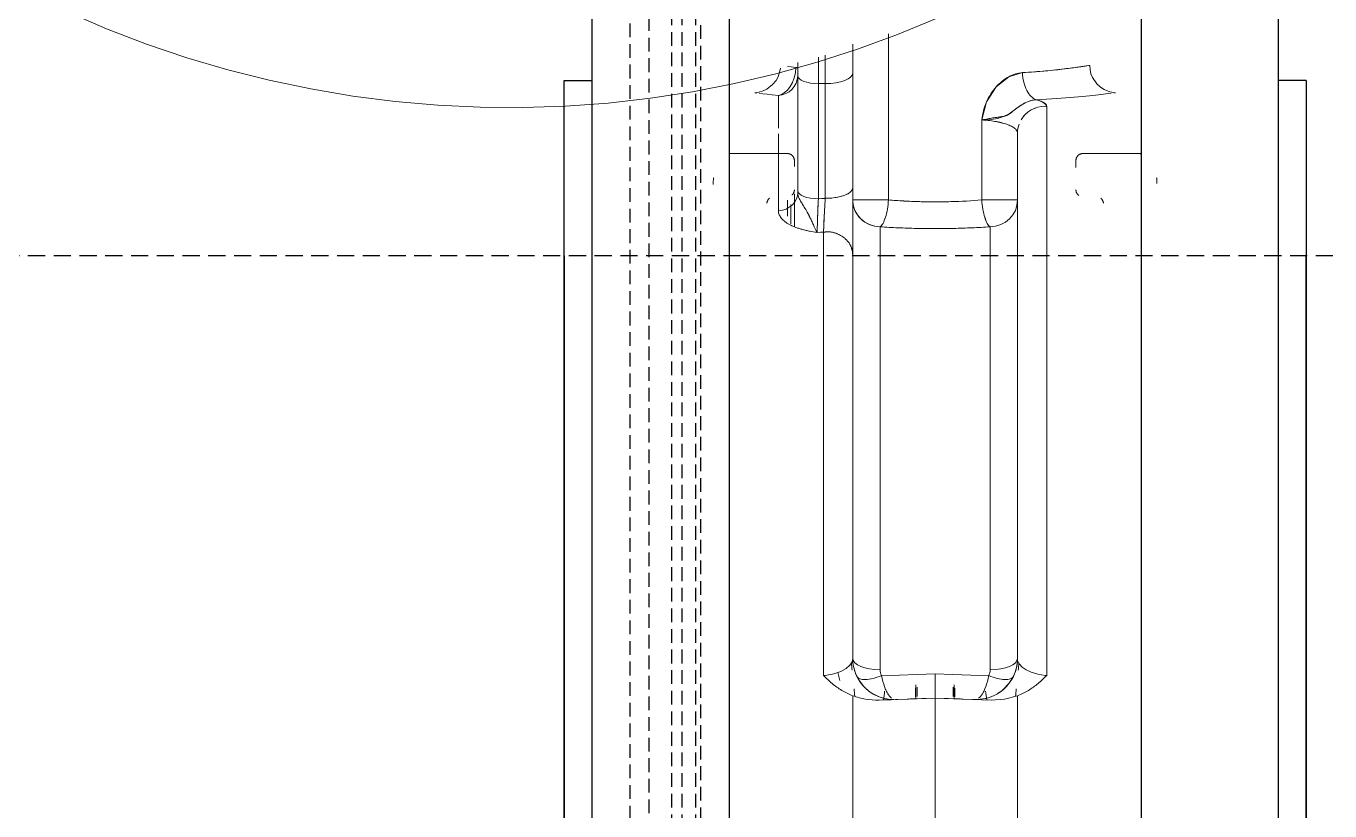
# Model space of a CAD drawing. Extents: x -76427 to 292734, y -42117 to 131250.
# Drawn here: x 9426.8 to 9616.7, y 11949 to 12063.4 of the extents above; entities that cross this region are included whole.
import ezdxf

# ---------------------------------------------------------------- set-up
doc = ezdxf.new("R2010")
doc.units = 0
doc.header["$LTSCALE"] = 10
doc.linetypes.add('XFM7P10PV$0$HIDDEN', pattern=[0.375, 0.25, -0.125])
doc.linetypes.add('XFM7Q10PV-200K$0$18P6-XFM7QB2-PV$0$HIDDEN', pattern=[0.3, 0.2, -0.1])
for name, color, linetype, lineweight in [('XFM7P10PV$0$G-IMPT', 252, 'Continuous', 9), ('XFM7P10PV$0$M-PIPE-PROCESS VACUUM', 252, 'Continuous', 9), ('XFM7P10PV$0$U-PV', 252, 'Continuous', 30)]:
    doc.layers.add(name, color=color, linetype=linetype, lineweight=lineweight)
doc.layers.add('XFM7Q10PV-200K$0$PV-EQ(FUTURE)', color=252, linetype='XFM7Q10PV-200K$0$18P6-XFM7QB2-PV$0$HIDDEN')

# ---------------------------------------------------------------- blocks, each defined once
blk = doc.blocks.new('XFM7Q10PV-200K$0$PV-主機 - Mega-V57-CUB_L40')
for p, q in [((-917.27, -1399.75), (917.23, -1399.75)), ((918.65, -1402.5), (-918.7, -1402.5)), ((-921.52, -1405.83), (921.48, -1405.83)), ((-921.52, -1407.33), (921.48, -1407.33)), ((-921.52, -1409.33), (921.48, -1409.33)), ((920.48, -1410), (465.48, -1410))]:
    blk.add_line(p, q)
blk = doc.blocks.new('XFM7Q10PV-200K')
at = {"layer": 'XFM7Q10PV-200K$0$PV-EQ(FUTURE)', "rotation": 90}
blk.add_blockref('XFM7Q10PV-200K$0$PV-主機 - Mega-V57-CUB_L40', (8115, 11470.02), dxfattribs=at)
blk = doc.blocks.new('XFM7P10PV$0$控制閥-200mm - 200A_dwg-789220-CUB_L40')
at = {"layer": 'XFM7P10PV$0$G-IMPT'}
for p, q in [((130759.88, -106973.04), (130759.88, -106948.85)), ((130759.88, -106948.85), (130759.88, -106973.04)), ((130754.67, -106951.44), (130754.67, -106950.36)), ((130754.67, -106950.36), (130754.67, -106951.44)), ((130754.67, -106951.44), (130754.67, -106950.36)), ((130754.67, -106950.36), (130754.67, -106951.44)), ((130754.67, -106973.04), (130754.67, -106950.54)), ((130754.67, -106950.54), (130754.67, -106973.04)), ((130754.67, -106950.55), (130754.67, -106954.56)), ((130754.67, -106954.56), (130754.67, -106950.55)), ((130746.67, -106954.95), (130746.67, -106953.17)), ((130746.67, -106953.21), (130746.67, -106954.95)), ((130749.67, -106952.25), (130749.67, -106956.09)), ((130750.67, -106956.09), (130750.67, -106951.92)), ((130746.6, -106953.76), (130746.38, -106953.76)), ((130746.67, -106972.01), (130746.67, -106954.84)), ((130746.67, -106954.84), (130746.67, -106972.01)), ((130746.67, -106971.71), (130746.67, -106954.95)), ((130746.67, -106971.71), (130746.67, -106954.95)), ((130746.67, -106954.95), (130746.67, -106971.71)), ((130754.67, -106954.56), (130754.67, -106971.27)), ((130754.67, -106971.27), (130754.67, -106954.56)), ((130754.67, -106954.56), (130754.67, -106971.27)), ((130775.56, -106956.55), (130777.39, -106955.08)), ((130777.39, -106955.08), (130779.38, -106954.49)), ((130749.67, -106956.09), (130749.67, -106972.86)), ((130750.67, -106956.09), (130749.67, -106956.09)), ((130750.67, -106972.81), (130750.67, -106956.09)), ((130774.16, -106958.73), (130775.56, -106956.55)), ((130736.67, -106962.65), (130736.67, -106957.65)), ((130736.67, -106957.65), (130736.67, -106962.65)), ((130743.85, -106957.82), (130743.85, -106962.57)), ((130743.85, -106962.57), (130743.85, -106957.82)), ((130773.46, -106961.39), (130774.16, -106958.73)), ((130792.93, -106957.42), (130792.76, -106957.44)), ((130792.77, -106957.44), (130792.93, -106957.42)), ((130796.67, -106957.65), (130796.67, -106962.65)), ((130796.67, -106962.65), (130796.67, -106957.65)), ((130749.67, -106972.86), (130749.67, -106960.97)), ((130750.67, -106960.97), (130750.67, -106972.81)), ((130782.91, -107042.33), (130782.91, -106959.4)), ((130782.91, -106959.4), (130782.91, -106993.52)), ((130773.46, -106961.39), (130773.46, -106973.04)), ((130773.46, -106973.04), (130773.46, -106961.39)), ((130736.67, -107221.01), (130736.67, -106963.5)), ((130736.67, -106963.5), (130736.67, -106989.18)), ((130736.67, -106989.31), (130736.67, -106964.33)), ((130736.67, -106964.33), (130736.67, -107089.33)), ((130743.85, -106963.41), (130743.85, -106974.61)), ((130743.85, -106964.94), (130743.85, -106963.41)), ((130778.67, -106963.32), (130778.67, -106993.65)), ((130778.67, -107039.84), (130778.67, -106963.32)), ((130778.67, -106963.32), (130778.67, -106973.04)), ((130778.67, -106963.32), (130778.67, -106973.04)), ((130796.67, -106963.5), (130796.67, -107221.01)), ((130796.67, -106989.19), (130796.67, -106963.5)), ((130796.67, -107089.33), (130796.67, -106964.33)), ((130796.67, -106964.33), (130796.67, -106989.31)), ((130736.95, -106966.28), (130745.17, -106966.28)), ((130788.17, -106966.28), (130796.39, -106966.28)), ((130734.37, -106970.38), (130734.37, -106970.66)), ((130798.97, -106970.38), (130798.97, -106970.66)), ((130746.17, -106976.5), (130746.17, -106972.13)), ((130746.17, -106972.13), (130746.17, -106976.5)), ((130746.67, -106972.01), (130746.67, -106971.71)), ((130746.67, -106971.71), (130746.67, -106972.01)), ((130745.17, -106973.06), (130745.17, -106975.13)), ((130745.17, -106973.06), (130745.17, -106975.13)), ((130745.17, -106973.68), (130745.17, -106975.41)), ((130745.67, -106976.5), (130745.67, -106973.69)), ((130745.67, -106973.69), (130745.67, -106976.5)), ((130746.17, -106976.59), (130746.17, -106973.13)), ((130746.17, -106973.14), (130746.17, -106976.6)), ((130746.17, -106976.11), (130746.17, -106973.18)), ((130746.17, -106973.18), (130746.17, -106976.11)), ((130746.17, -106976), (130746.17, -106973.33)), ((130746.17, -106973.33), (130746.17, -106976)), ((130759.88, -106973.04), (130754.67, -106973.04)), ((130754.67, -106973.04), (130754.67, -107039.84)), ((130754.67, -106993.04), (130754.67, -106973.04)), ((130756.31, -106973.04), (130759.88, -106973.04)), ((130773.46, -106973.04), (130778.24, -106973.04)), ((130778.67, -106973.04), (130773.46, -106973.04)), ((130778.67, -106973.04), (130778.67, -106993.04)), ((130778.67, -107039.84), (130778.67, -106973.04)), ((130745.67, -106976.53), (130745.67, -106974.77)), ((130745.67, -106974.77), (130745.67, -106976.53)), ((130750.43, -106977.73), (130750.43, -107042.33)), ((130750.43, -106993.89), (130750.43, -106977.73)), ((130758.67, -106976.95), (130758.67, -106993.36)), ((130758.67, -107041.5), (130758.67, -106976.95)), ((130774.67, -106976.95), (130774.67, -106993.36)), ((130774.67, -107041.5), (130774.67, -106976.95)), ((130754.67, -106992.94), (130754.67, -106981.09)), ((130754.67, -106981.09), (130754.67, -107039.84)), ((130752.81, -107043.05), (130752.48, -107041.91)), ((130766.67, -107042.09), (130764.07, -107042.18)), ((130769.27, -107042.18), (130766.67, -107042.09)), ((130778.35, -107041.77), (130778.07, -107042.45)), ((130763.79, -107045.46), (130763.79, -107044.17)), ((130763.87, -107043.68), (130763.87, -107045.06)), ((130763.87, -107045.06), (130763.87, -107043.68)), ((130763.87, -107043.7), (130763.87, -107045.06)), ((130763.87, -107045.06), (130763.87, -107043.7)), ((130763.87, -107044.39), (130763.87, -107045.73)), ((130763.87, -107045.73), (130763.87, -107044.39)), ((130764.05, -107044.05), (130764.05, -107045.42)), ((130764.05, -107045.42), (130764.05, -107044.05)), ((130769.29, -107044.05), (130769.29, -107045.42)), ((130769.29, -107045.42), (130769.29, -107044.05)), ((130769.46, -107043.68), (130769.46, -107045.06)), ((130769.46, -107045.06), (130769.46, -107043.68)), ((130769.46, -107043.7), (130769.46, -107045.06)), ((130769.46, -107045.06), (130769.46, -107043.7)), ((130769.46, -107044.39), (130769.46, -107045.73)), ((130769.46, -107045.73), (130769.46, -107044.39)), ((130769.55, -107044.17), (130769.55, -107045.46)), ((130754.67, -107045.28), (130754.67, -107064.86)), ((130760.88, -107045.84), (130762.81, -107045.77)), ((130766.67, -107045.63), (130764.05, -107045.72)), ((130766.67, -107045.63), (130764.74, -107045.7)), ((130769.29, -107045.72), (130766.67, -107045.63)), ((130766.67, -107045.63), (130766.67, -107064.27)), ((130766.67, -107064.27), (130766.67, -107045.63)), ((130768.6, -107045.7), (130766.67, -107045.63)), ((130770.53, -107045.77), (130772.46, -107045.84)), ((130778.67, -107064.86), (130778.67, -107045.28))]:
    blk.add_line(p, q, dxfattribs=at)
at = {"layer": 'XFM7P10PV$0$G-IMPT', "flags": 128}
for points in [[(130766.95, -106946.55), (130761.21, -106948.93), (130755.38, -106951.07), (130749.47, -106952.98), (130743.49, -106954.66), (130737.45, -106956.09), (130731.36, -106957.28), (130725.22, -106958.22), (130719.05, -106958.92), (130712.85, -106959.37), (130706.65, -106959.57), (130700.44, -106959.53), (130694.24, -106959.24), (130688.05, -106958.7), (130681.89, -106957.91), (130675.77, -106956.87), (130669.69, -106955.6), (130663.67, -106954.08), (130657.71, -106952.32), (130651.83, -106950.32), (130646.04, -106948.09), (130640.34, -106945.63)], [(130754.67, -106950.7), (130754.67, -106951.33), (130754.67, -106951.96), (130754.67, -106952.58), (130754.67, -106953.2), (130754.67, -106953.8), (130754.67, -106954.4), (130754.67, -106954.56)], [(130746.67, -106954.95), (130746.67, -106954.31), (130746.67, -106953.67), (130746.67, -106953.02)], [(130740.41, -106957.42), (130741.02, -106957.34), (130741.62, -106957.15), (130742.16, -106956.89), (130743.01, -106956.24), (130743.51, -106955.63), (130743.8, -106955.11), (130744.08, -106954.27), (130744.15, -106953.84)], [(130743.85, -106957.82), (130744.31, -106957.67), (130744.76, -106957.4), (130745.18, -106957.02), (130745.57, -106956.52), (130745.9, -106955.93), (130746.15, -106955.26), (130746.32, -106954.52), (130746.37, -106953.76)], [(130746.38, -106953.76), (130746.32, -106954.52), (130746.15, -106955.26), (130745.9, -106955.93), (130745.57, -106956.52), (130745.18, -106957.02), (130744.76, -106957.4), (130744.31, -106957.67), (130743.85, -106957.82)], [(130746.38, -106953.76), (130745.71, -106953.66), (130745.16, -106953.58)], [(130789.17, -106953.43), (130789.04, -106953.45), (130788.65, -106953.51), (130788, -106953.61), (130787.11, -106953.74), (130785.98, -106953.88), (130784.62, -106954.05), (130783.06, -106954.21), (130781.31, -106954.36), (130779.38, -106954.49)], [(130789.17, -106953.43), (130789.22, -106954.04), (130789.36, -106954.65), (130789.59, -106955.21), (130790.19, -106956.1), (130790.77, -106956.63), (130791.27, -106956.95), (130792.09, -106957.28), (130792.93, -106957.42)], [(130740.41, -106957.42), (130740.48, -106957.43), (130740.7, -106957.46)], [(130740.7, -106957.46), (130740.48, -106957.43), (130740.41, -106957.42)], [(130741.06, -106957.5), (130741.56, -106957.57), (130742.19, -106957.64), (130742.96, -106957.73), (130743.85, -106957.82)], [(130743.85, -106957.82), (130742.96, -106957.73), (130742.19, -106957.64), (130741.56, -106957.57), (130741.06, -106957.5)], [(130773.89, -106961.38), (130774.83, -106961.31), (130775.77, -106961.17), (130776.64, -106960.9), (130777.44, -106960.49), (130778.2, -106959.95), (130778.96, -106959.39), (130779.76, -106958.91), (130780.59, -106958.57), (130781.4, -106958.43)], [(130781.4, -106958.43), (130783.64, -106958.31), (130785.69, -106958.17), (130787.53, -106958.01), (130789.13, -106957.86), (130790.46, -106957.72), (130791.53, -106957.6), (130792.3, -106957.5)], [(130792.3, -106957.5), (130791.53, -106957.6), (130790.47, -106957.72), (130789.13, -106957.86), (130787.53, -106958.01), (130785.69, -106958.17), (130783.64, -106958.31), (130781.4, -106958.43)], [(130773.46, -106961.39), (130773.53, -106961.39), (130773.58, -106961.39), (130773.63, -106961.39), (130773.67, -106961.39)], [(130773.53, -106961.39), (130774.6, -106961.47), (130775.68, -106961.64), (130776.67, -106961.88)], [(130773.67, -106961.39), (130773.75, -106961.38), (130773.82, -106961.38), (130773.89, -106961.38)], [(130778.67, -106963.32), (130778.67, -106964.43), (130778.67, -106965.74), (130778.67, -106967.25), (130778.67, -106968.95), (130778.67, -106970.85), (130778.67, -106972.93), (130778.67, -106975.21), (130778.67, -106977.66), (130778.67, -106980.29), (130778.67, -106982.89)], [(130778.67, -107039.84), (130778.67, -107035.14), (130778.67, -107030.52), (130778.67, -107026), (130778.67, -107021.57), (130778.67, -107017.26), (130778.67, -107013.06), (130778.67, -107008.99), (130778.67, -107005.04), (130778.67, -107001.23), (130778.67, -106997.56), (130778.67, -106994.03), (130778.67, -106990.66), (130778.67, -106987.45), (130778.67, -106984.39), (130778.67, -106981.51), (130778.67, -106978.8), (130778.67, -106976.27), (130778.67, -106973.91), (130778.67, -106971.74), (130778.67, -106969.76), (130778.67, -106967.97), (130778.67, -106966.38), (130778.67, -106964.98), (130778.67, -106963.78), (130778.67, -106963.32)], [(130736.95, -106966.28), (130736.91, -106966.28), (130736.87, -106966.28), (130736.83, -106966.29), (130736.79, -106966.29), (130736.75, -106966.3), (130736.71, -106966.31)], [(130746.17, -106967.28), (130746.17, -106967.24), (130746.17, -106967.2), (130746.16, -106967.16), (130746.16, -106967.12), (130746.15, -106967.08), (130746.14, -106967.04), (130746.13, -106967.01), (130746.12, -106966.97), (130746.11, -106966.93), (130746.09, -106966.89), (130746.07, -106966.86), (130746.06, -106966.82), (130746.04, -106966.78), (130746.02, -106966.75), (130746, -106966.72), (130745.97, -106966.68), (130745.95, -106966.65), (130745.92, -106966.62), (130745.89, -106966.59), (130745.87, -106966.56), (130745.84, -106966.54), (130745.81, -106966.51), (130745.78, -106966.49), (130745.74, -106966.46), (130745.71, -106966.44), (130745.68, -106966.42), (130745.64, -106966.4), (130745.61, -106966.38), (130745.57, -106966.36), (130745.53, -106966.35), (130745.49, -106966.34), (130745.46, -106966.32), (130745.42, -106966.31), (130745.38, -106966.3), (130745.34, -106966.3), (130745.3, -106966.29), (130745.26, -106966.29), (130745.22, -106966.28), (130745.18, -106966.28), (130745.17, -106966.28)], [(130788.17, -106966.28), (130788.13, -106966.28), (130788.09, -106966.28), (130788.05, -106966.29), (130788.01, -106966.29), (130787.97, -106966.3), (130787.93, -106966.31), (130787.89, -106966.32), (130787.86, -106966.33), (130787.82, -106966.35), (130787.78, -106966.36), (130787.74, -106966.38), (130787.71, -106966.39), (130787.67, -106966.41), (130787.64, -106966.43), (130787.61, -106966.46), (130787.57, -106966.48), (130787.54, -106966.5), (130787.51, -106966.53), (130787.48, -106966.56), (130787.45, -106966.58), (130787.43, -106966.61), (130787.4, -106966.64), (130787.37, -106966.68), (130787.35, -106966.71), (130787.33, -106966.74), (130787.31, -106966.78), (130787.29, -106966.81), (130787.27, -106966.85), (130787.25, -106966.88), (130787.24, -106966.92), (130787.22, -106966.96), (130787.21, -106966.99), (130787.2, -106967.03), (130787.19, -106967.07), (130787.18, -106967.11), (130787.18, -106967.15), (130787.17, -106967.19), (130787.17, -106967.23), (130787.17, -106967.27), (130787.17, -106967.28)], [(130796.64, -106966.31), (130796.6, -106966.3), (130796.56, -106966.3), (130796.52, -106966.29), (130796.48, -106966.29), (130796.44, -106966.28), (130796.4, -106966.28), (130796.39, -106966.28)], [(130746.17, -106967.78), (130746.17, -106967.44), (130746.17, -106967.29), (130746.17, -106967.28)], [(130746.17, -106967.28), (130746.17, -106967.38), (130746.17, -106967.67), (130746.17, -106968.16)], [(130787.17, -106968.32), (130787.17, -106967.78), (130787.17, -106967.44), (130787.17, -106967.29), (130787.17, -106967.28)], [(130787.17, -106967.28), (130787.17, -106967.38), (130787.17, -106967.67)], [(130734.43, -106969.8), (130734.41, -106969.88), (130734.4, -106969.96), (130734.38, -106970.04), (130734.38, -106970.11), (130734.37, -106970.19), (130734.37, -106970.27), (130734.37, -106970.28)], [(130734.37, -106970.77), (130734.37, -106970.44), (130734.37, -106970.29), (130734.37, -106970.28)], [(130798.97, -106970.28), (130798.97, -106970.2), (130798.96, -106970.12), (130798.96, -106970.04), (130798.94, -106969.96), (130798.93, -106969.88), (130798.91, -106969.81)], [(130798.97, -106970.44), (130798.97, -106970.29), (130798.97, -106970.28)], [(130746.17, -106971.58), (130746.17, -106971.62), (130746.17, -106971.66), (130746.16, -106971.7), (130746.16, -106971.74), (130746.15, -106971.78), (130746.14, -106971.82), (130746.13, -106971.86), (130746.12, -106971.9), (130746.11, -106971.93), (130746.09, -106971.97), (130746.07, -106972.01), (130746.06, -106972.04), (130746.04, -106972.08), (130746.02, -106972.11), (130746, -106972.15), (130745.97, -106972.18), (130745.95, -106972.21), (130745.92, -106972.24), (130745.89, -106972.27), (130745.87, -106972.3), (130745.84, -106972.33)], [(130754.67, -106980.23), (130754.67, -106979.33), (130754.67, -106977.47), (130754.67, -106975.93), (130754.67, -106974.74), (130754.67, -106972.93), (130754.67, -106971.27)], [(130754.67, -106981.09), (130754.67, -106980.23), (130754.67, -106979.33), (130754.67, -106977.46), (130754.67, -106975.92), (130754.67, -106974.73), (130754.67, -106972.92), (130754.67, -106971.27)], [(130787.57, -106972.38), (130787.54, -106972.36), (130787.51, -106972.33), (130787.48, -106972.31), (130787.45, -106972.28), (130787.43, -106972.25), (130787.4, -106972.22), (130787.37, -106972.19), (130787.35, -106972.16), (130787.33, -106972.12), (130787.31, -106972.09), (130787.29, -106972.05), (130787.27, -106972.02), (130787.25, -106971.98), (130787.24, -106971.94), (130787.22, -106971.91), (130787.21, -106971.87), (130787.2, -106971.83), (130787.19, -106971.79), (130787.18, -106971.75), (130787.18, -106971.71), (130787.17, -106971.67), (130787.17, -106971.63), (130787.17, -106971.59), (130787.17, -106971.58)], [(130742.54, -106972.8), (130742.51, -106972.83), (130742.48, -106972.86), (130742.45, -106972.88), (130742.43, -106972.91), (130742.4, -106972.94), (130742.37, -106972.98), (130742.35, -106973.01), (130742.33, -106973.04), (130742.31, -106973.08), (130742.29, -106973.11), (130742.27, -106973.15), (130742.25, -106973.18), (130742.24, -106973.22), (130742.22, -106973.26), (130742.21, -106973.29), (130742.2, -106973.33), (130742.19, -106973.37), (130742.18, -106973.41), (130742.18, -106973.45), (130742.17, -106973.49), (130742.17, -106973.53)], [(130746.17, -106973.48), (130746.17, -106975.11), (130746.17, -106976.9)], [(130746.17, -106976.9), (130746.17, -106975.58), (130746.17, -106973.9)], [(130749.67, -106972.86), (130750.17, -106972.83), (130750.67, -106972.81)], [(130791.17, -106973.53), (130791.17, -106973.49), (130791.16, -106973.45), (130791.16, -106973.41), (130791.15, -106973.37), (130791.14, -106973.33), (130791.13, -106973.29), (130791.12, -106973.26), (130791.1, -106973.22), (130791.09, -106973.18), (130791.07, -106973.15), (130791.05, -106973.11), (130791.03, -106973.07), (130791.01, -106973.04), (130790.99, -106973.01), (130790.97, -106972.98), (130790.94, -106972.94), (130790.91, -106972.91), (130790.89, -106972.88), (130790.86, -106972.86), (130790.83, -106972.83), (130790.8, -106972.8)], [(130749.49, -106977.78), (130749.96, -106977.75), (130750.43, -106977.73)], [(130754.67, -106981.09), (130754.67, -106983.95), (130754.67, -106986.97), (130754.67, -106990.16), (130754.67, -106993.51), (130754.67, -106997.01), (130754.67, -107000.66), (130754.67, -107004.45), (130754.67, -107008.38), (130754.67, -107012.44), (130754.67, -107016.62), (130754.67, -107020.91), (130754.67, -107025.32), (130754.67, -107029.83), (130754.67, -107034.43), (130754.67, -107039.12), (130754.67, -107039.84)], [(130754.67, -106994.03), (130754.67, -106990.66), (130754.67, -106987.45), (130754.67, -106984.39), (130754.67, -106981.51)], [(130778.67, -106983.1), (130778.67, -106986.08), (130778.67, -106989.22), (130778.67, -106992.53), (130778.67, -106994.05)], [(130754.67, -107039.84), (130754.57, -107040.35), (130754.26, -107040.85), (130753.72, -107041.33), (130752.94, -107041.76), (130751.9, -107042.1), (130750.67, -107042.32)], [(130782.67, -107042.32), (130781.6, -107042.14), (130780.67, -107041.87), (130779.92, -107041.52), (130779.36, -107041.13), (130778.97, -107040.71), (130778.74, -107040.28)], [(130750.67, -107042.32), (130750.55, -107042.33), (130750.43, -107042.33)], [(130756.23, -107043.88), (130755.56, -107042.98), (130755.16, -107042.2)], [(130755.28, -107042.48), (130755.66, -107043.14), (130756.11, -107043.74), (130756.64, -107044.28), (130757.22, -107044.75), (130757.85, -107045.13), (130758.52, -107045.44), (130759.22, -107045.66)], [(130766.67, -107042.09), (130764.07, -107042.18), (130761.47, -107042.27), (130758.87, -107042.35)], [(130766.67, -107042.09), (130769.27, -107042.18), (130771.87, -107042.27), (130774.47, -107042.35)], [(130782.91, -107042.33), (130782.79, -107042.33), (130782.67, -107042.32)], [(130777.49, -107043.41), (130776.47, -107044.48), (130776.32, -107044.6)], [(130758.51, -107045.92), (130762.59, -107045.78), (130766.67, -107045.63)], [(130763, -107045.76), (130764.74, -107045.7), (130766.67, -107045.63)], [(130766.67, -107045.63), (130770.75, -107045.78), (130774.83, -107045.92)], [(130766.67, -107045.63), (130768.6, -107045.7), (130770.34, -107045.76)], [(130778.67, -107045.28), (130776.79, -107045.78), (130774.83, -107045.92)]]:
    blk.add_lwpolyline(points, dxfattribs=at)
at = {"layer": 'XFM7P10PV$0$G-IMPT'}
for centre, start, end in [((130760.67, -107039.84), 180, 203.1447), ((130772.67, -107039.84), 268, 0), ((130760.67, -107039.84), 210, 270)]:
    blk.add_arc(centre, 6, start, end, dxfattribs=at)
for centre, major_axis, ratio, start_param, end_param in [((130743.67, -106954.84), (3, 0), 0.995389, 4.772921, 6.248026), ((130743.67, -106954.84), (3, 0), 0.995389, 4.772921, 6.248026), ((130749.67, -106954.95), (3, 0), 0.382683, 3.141593, 4.712389), ((130750.67, -106954.56), (4, 0), 0.382683, 4.712389, 6.283185), ((130782.67, -106963.32), (4, 0), 0.98049, 1.570797, 2.617994), ((130782.67, -106963.32), (4, 0), 0.98049, 1.919862, 2.617994), ((130782.67, -106963.32), (4, 0), 0.98049, 1.510264, 1.570797), ((130782.67, -106963.32), (4, 0), 0.98049, 1.518912, 1.536207), ((130782.67, -106963.32), (4, 0), 0.98049, 2.792527, 3.141593), ((130782.67, -106963.32), (-4, 0), 0.98049, 5.93412, 6.283185), ((130743.67, -106972.01), (3, 0), 0.868361, 4.772921, 6.283185), ((130743.67, -106972.01), (3, 0), 0.868361, 5.905619, 6.283185), ((130749.67, -106971.71), (3, 0), 0.382683, 3.141593, 3.490659), ((130749.67, -106971.71), (3, 0), 0.382683, 3.141593, 4.712389), ((130750.67, -106971.27), (4, 0), 0.382683, 4.712389, 6.283185), ((130750.67, -106971.27), (4, 0), 0.382683, 4.712389, 5.654867), ((130758.67, -106973.04), (4, 0), 0.977205, 3.141593, 4.712389), ((130758.67, -106973.04), (4, 0), 0.977205, 3.141593, 3.86682), ((130774.67, -106973.04), (4, 0), 0.977205, 4.712389, 6.283185), ((130774.67, -106973.04), (4, 0), 0.977205, 4.712389, 6.283185), ((130758.67, -106973.04), (4, 0), 0.977205, 3.926991, 4.712389), ((130750.67, -106981.09), (4, 0), 0.842208, 1.570797, 1.631328), ((130750.67, -106981.09), (4, 0), 0.842208, 0, 0.314159), ((130758.67, -107039.84), (4, 0), 0.415904, 3.141593, 4.712389), ((130774.67, -107039.84), (4, 0), 0.415904, 4.712389, 6.283185)]:
    blk.add_ellipse(centre, major_axis=major_axis, ratio=ratio, start_param=start_param, end_param=end_param, dxfattribs=at)
for points, knots in [([(130779.38, -106954.49), (130778.7, -106954.54), (130777.38, -106954.93), (130775.8, -106956.18), (130774.77, -106957.54), (130774.13, -106958.72), (130773.69, -106959.98), (130773.52, -106960.91), (130773.46, -106961.39)], [0, 0, 0, 0, 0.25, 0.5, 0.625, 0.75, 0.875, 1, 1, 1, 1]), ([(130781.4, -106958.43), (130781, -106958.45), (130780.42, -106958.59), (130779.84, -106958.85), (130779.54, -106959.01), (130779.33, -106959.14), (130779.13, -106959.27), (130778.88, -106959.43), (130778.6, -106959.63), (130778.3, -106959.85), (130778.04, -106960.06), (130777.81, -106960.25), (130777.62, -106960.42), (130777.44, -106960.54), (130777.27, -106960.64), (130777.05, -106960.75), (130776.87, -106960.82), (130776.59, -106960.87), (130776.21, -106960.93), (130775.69, -106961), (130775.06, -106961.09), (130774.34, -106961.21), (130773.8, -106961.32), (130773.53, -106961.39)], [0, 0, 0, 0, 0.1, 0.15, 0.175, 0.2, 0.225, 0.25, 0.3, 0.35, 0.4, 0.45, 0.5, 0.55, 0.5875, 0.625, 0.7, 0.75, 0.8, 0.85, 0.9, 0.95, 1, 1, 1, 1]), ([(130781.4, -106958.43), (130781.53, -106958.47), (130781.71, -106958.53), (130781.92, -106958.6), (130782.07, -106958.66), (130782.19, -106958.72), (130782.3, -106958.78), (130782.39, -106958.84), (130782.48, -106958.9), (130782.57, -106958.96), (130782.68, -106959.04), (130782.79, -106959.15), (130782.87, -106959.27), (130782.9, -106959.36), (130782.91, -106959.4)], [0, 0, 0, 0, 0.125, 0.1875, 0.25, 0.3125, 0.375, 0.4375, 0.5, 0.5625, 0.625, 0.75, 0.875, 1, 1, 1, 1]), ([(130749.49, -106977.78), (130749.31, -106977.47), (130749.03, -106976.87), (130748.68, -106976.08), (130748.43, -106975.53), (130748.18, -106975.04), (130747.86, -106974.47), (130747.5, -106973.89), (130747.14, -106973.33), (130746.79, -106972.68), (130746.67, -106972.26), (130746.67, -106972.01)], [0, 0, 0, 0, 0.125, 0.1875, 0.25, 0.3125, 0.375, 0.5, 0.625, 0.75, 1, 1, 1, 1]), ([(130746.67, -106972.01), (130746.67, -106972.26), (130746.79, -106972.68), (130747.14, -106973.33), (130747.5, -106973.89), (130747.93, -106974.59), (130748.34, -106975.35), (130748.68, -106976.08), (130749.03, -106976.87), (130749.31, -106977.47), (130749.49, -106977.78)], [0, 0, 0, 0, 0.25, 0.375, 0.5, 0.625, 0.75, 0.8125, 0.875, 1, 1, 1, 1]), ([(130754.67, -106981.09), (130754.67, -106980.42), (130754.67, -106979.04), (130754.67, -106976.76), (130754.67, -106974.31), (130754.67, -106972.42), (130754.67, -106971.27)], [-1, -1, -1, -1, -0.666667, -0.5, -0.333333, 0, 0, 0, 0]), ([(130749.49, -106977.78), (130749.49, -106977.38), (130749.52, -106976.57), (130749.56, -106975.34), (130749.61, -106974.22), (130749.64, -106973.38), (130749.67, -106972.86)], [0, 0, 0, 0, 0.4, 0.55, 0.7, 1, 1, 1, 1]), ([(130749.67, -106972.86), (130749.65, -106973.21), (130749.62, -106973.94), (130749.56, -106975.44), (130749.51, -106976.84), (130749.49, -106977.58), (130749.49, -106977.78)], [0, 0, 0, 0, 0.2, 0.4, 0.8, 1, 1, 1, 1]), ([(130750.43, -106977.73), (130750.44, -106977.32), (130750.47, -106976.3), (130750.57, -106974.44), (130750.64, -106973.32), (130750.67, -106972.81)], [0, 0, 0, 0, 0.4, 0.7, 1, 1, 1, 1]), ([(130743.85, -106974.61), (130743.86, -106974.81), (130743.92, -106975.1), (130744.1, -106975.46), (130744.35, -106975.81), (130744.71, -106976.15), (130745.17, -106976.46), (130745.54, -106976.67), (130745.94, -106976.87), (130746.4, -106977.05), (130746.88, -106977.21), (130747.37, -106977.35), (130747.87, -106977.48), (130748.56, -106977.64), (130749.11, -106977.73), (130749.49, -106977.78)], [0, 0, 0, 0, 0.125, 0.1875, 0.25, 0.375, 0.4375, 0.5, 0.5625, 0.625, 0.6875, 0.75, 0.8125, 0.875, 1, 1, 1, 1]), ([(130747.37, -106977.35), (130747.2, -106977.3), (130746.88, -106977.21), (130746.4, -106977.05), (130745.99, -106976.89), (130745.75, -106976.78), (130745.65, -106976.73)], [0.25, 0.25, 0.25, 0.25, 0.3125, 0.375, 0.4375, 0.4826341, 0.4826341, 0.4826341, 0.4826341]), ([(130749.49, -106977.78), (130749.11, -106977.73), (130748.56, -106977.64), (130747.87, -106977.48), (130747.53, -106977.4), (130747.37, -106977.35)], [0, 0, 0, 0, 0.125, 0.1875, 0.25, 0.25, 0.25, 0.25]), ([(130750.67, -106977.72), (130750.69, -106977.71), (130750.8, -106977.68), (130751.17, -106977.67), (130751.52, -106977.71), (130751.71, -106977.75), (130751.89, -106977.79), (130752.07, -106977.84), (130752.25, -106977.9), (130752.42, -106977.97), (130752.59, -106978.05), (130752.81, -106978.17), (130753.07, -106978.33), (130753.31, -106978.49), (130753.5, -106978.63), (130753.63, -106978.74), (130753.75, -106978.86), (130753.91, -106979.02), (130754.05, -106979.2), (130754.18, -106979.38), (130754.27, -106979.52), (130754.34, -106979.66), (130754.42, -106979.8), (130754.48, -106979.95), (130754.53, -106980.09), (130754.58, -106980.24), (130754.6, -106980.35), (130754.61, -106980.4)], [0, 0, 0, 0, 0.0833333, 0.1666667, 0.1944444, 0.2222222, 0.25, 0.2777778, 0.3055556, 0.3333333, 0.3611111, 0.3888889, 0.4444444, 0.5, 0.5277778, 0.5555556, 0.5833333, 0.6111111, 0.6666667, 0.6944444, 0.7222222, 0.75, 0.7777778, 0.8055556, 0.8333333, 0.8611111, 0.8888889, 0.8888889, 0.8888889, 0.8888889]), ([(130760.34, -107045.65), (130760.25, -107045.58), (130760.06, -107045.41), (130759.8, -107045.05), (130759.54, -107044.57), (130759.21, -107043.77), (130759, -107042.97), (130758.87, -107042.35)], [0.25, 0.25, 0.25, 0.25, 0.375, 0.5, 0.625, 0.75, 1, 1, 1, 1]), ([(130766.67, -107045.59), (130766.67, -107045.51), (130766.67, -107045.05), (130766.67, -107043.7), (130766.67, -107042.51), (130766.67, -107042.09)], [0.1, 0.1, 0.1, 0.1, 0.4, 0.8, 1, 1, 1, 1])]:
    blk.add_open_spline(points, degree=3, knots=knots, dxfattribs=at)
for points in [[(130779.38, -106954.49), (130780.58, -106954.41), (130782.82, -106954.25), (130785.58, -106953.94), (130787.63, -106953.67), (130788.47, -106953.54), (130788.75, -106953.5)], [(130779.38, -106954.49), (130779.4, -106954.96), (130779.53, -106955.9), (130779.97, -106957.13), (130780.41, -106957.73), (130780.64, -106957.96)], [(130781.4, -106958.43), (130781.14, -106958.36), (130780.62, -106958.03), (130779.97, -106957.13), (130779.53, -106955.9), (130779.4, -106954.96), (130779.38, -106954.49)], [(130782.91, -106959.4), (130782.93, -106959.29), (130782.83, -106959.06), (130782.32, -106958.73), (130781.75, -106958.53), (130781.4, -106958.43)], [(130778.67, -106963.32), (130778.67, -106963.2), (130778.6, -106962.95), (130778.3, -106962.61), (130777.8, -106962.29), (130777.12, -106962.01), (130776.31, -106961.77), (130775.38, -106961.58), (130774.41, -106961.44), (130773.77, -106961.4), (130773.46, -106961.39)], [(130754.67, -106971.27), (130754.67, -106972.42), (130754.67, -106974.94), (130754.67, -106978.58), (130754.67, -106980.42), (130754.67, -106981.09)], [(130750.67, -106972.81), (130750.65, -106973.15), (130750.6, -106973.88), (130750.54, -106975.01), (130750.49, -106976.09), (130750.45, -106977.03), (130750.43, -106977.52), (130750.43, -106977.73)], [(130758.67, -106976.95), (130758.81, -106976.86), (130759.09, -106976.52), (130759.46, -106975.61), (130759.74, -106974.41), (130759.85, -106973.5), (130759.88, -106973.04)], [(130759.88, -106973.04), (130759.85, -106973.5), (130759.74, -106974.41), (130759.46, -106975.61), (130759.21, -106976.22), (130759.08, -106976.45)], [(130762.1, -106973.2), (130761.35, -106973.15), (130760.61, -106973.1), (130759.88, -106973.04)], [(130759.88, -106973.04), (130760.61, -106973.1), (130761.35, -106973.15), (130762.1, -106973.19)], [(130762.1, -106973.19), (130762.85, -106973.23), (130763.61, -106973.27), (130764.37, -106973.29)], [(130764.37, -106973.29), (130763.61, -106973.27), (130762.85, -106973.24), (130762.1, -106973.2)], [(130766.67, -106973.32), (130765.9, -106973.32), (130765.13, -106973.31), (130764.37, -106973.29)], [(130764.37, -106973.29), (130765.14, -106973.31), (130765.9, -106973.32), (130766.67, -106973.32)], [(130768.97, -106973.29), (130768.2, -106973.31), (130767.44, -106973.32), (130766.67, -106973.32)], [(130766.67, -106973.32), (130767.44, -106973.32), (130768.2, -106973.31), (130768.97, -106973.29)], [(130773.46, -106973.04), (130772, -106973.16), (130770.49, -106973.25), (130768.97, -106973.29)], [(130768.97, -106973.29), (130770.49, -106973.25), (130772, -106973.16), (130773.46, -106973.04)], [(130773.46, -106973.04), (130773.49, -106973.5), (130773.54, -106973.95), (130773.62, -106974.38)], [(130773.46, -106973.04), (130773.49, -106973.5), (130773.6, -106974.41), (130773.88, -106975.61), (130774.25, -106976.52), (130774.53, -106976.86), (130774.67, -106976.95)], [(130773.62, -106974.38), (130773.69, -106974.81), (130773.78, -106975.21), (130773.89, -106975.56)], [(130773.89, -106975.56), (130774, -106975.92), (130774.12, -106976.22), (130774.26, -106976.45)], [(130750.67, -106977.72), (130750.48, -106977.71), (130750.4, -106977.72), (130750.43, -106977.73)], [(130761.29, -106977.1), (130760.41, -106977.06), (130759.53, -106977.01), (130758.67, -106976.95)], [(130758.67, -106976.95), (130759.53, -106977.01), (130760.41, -106977.06), (130761.29, -106977.1)], [(130763.97, -106977.19), (130763.07, -106977.17), (130762.17, -106977.14), (130761.29, -106977.1)], [(130761.29, -106977.1), (130762.17, -106977.14), (130763.07, -106977.17), (130763.97, -106977.19)], [(130766.67, -106977.22), (130765.77, -106977.22), (130764.86, -106977.21), (130763.97, -106977.19)], [(130763.97, -106977.19), (130764.86, -106977.21), (130765.77, -106977.22), (130766.67, -106977.22)], [(130769.37, -106977.19), (130768.47, -106977.21), (130767.57, -106977.22), (130766.67, -106977.22)], [(130766.67, -106977.22), (130767.57, -106977.22), (130768.48, -106977.21), (130769.37, -106977.19)], [(130772.05, -106977.1), (130771.16, -106977.14), (130770.27, -106977.17), (130769.37, -106977.19)], [(130769.37, -106977.19), (130770.27, -106977.17), (130771.16, -106977.14), (130772.05, -106977.1)], [(130774.67, -106976.95), (130773.81, -106977.01), (130772.93, -106977.06), (130772.05, -106977.1)], [(130772.05, -106977.1), (130772.93, -106977.06), (130773.81, -106977.01), (130774.67, -106976.95)], [(130754.57, -107041.58), (130754.54, -107041.23), (130754.5, -107040.87), (130754.47, -107040.52)], [(130754.47, -107040.54), (130754.5, -107040.88), (130754.54, -107041.23), (130754.57, -107041.58)], [(130754.67, -107039.84), (130754.67, -107040.29), (130754.77, -107041.2), (130755.08, -107042.07), (130755.28, -107042.48)], [(130778.06, -107042.48), (130778.26, -107042.07), (130778.56, -107041.2), (130778.67, -107040.29), (130778.67, -107039.84)], [(130778.87, -107040.52), (130778.84, -107040.88), (130778.8, -107041.23), (130778.77, -107041.58)], [(130778.77, -107041.58), (130778.8, -107041.23), (130778.84, -107040.88), (130778.87, -107040.52)], [(130750.43, -107042.33), (130750.81, -107042.75), (130751.64, -107043.53), (130753.06, -107044.55), (130754.12, -107045.06), (130754.67, -107045.28)], [(130758.87, -107042.35), (130758.45, -107042.53), (130757.61, -107042.8), (130756.49, -107042.97), (130755.66, -107042.87), (130755.36, -107042.63), (130755.28, -107042.48)], [(130758.87, -107042.35), (130758.81, -107042.22), (130758.7, -107041.94), (130758.67, -107041.65), (130758.67, -107041.5)], [(130766.67, -107042.09), (130766.67, -107042.62), (130766.68, -107043.59), (130766.69, -107044.74), (130766.69, -107045.47), (130766.68, -107045.63), (130766.67, -107045.63)], [(130772.46, -107045.84), (130772.98, -107045.85), (130774.04, -107045.75), (130775.57, -107045.18), (130776.98, -107044.14), (130777.76, -107043.09), (130778.06, -107042.48)], [(130773, -107045.65), (130773.19, -107045.51), (130773.55, -107045.11), (130774.06, -107044.04), (130774.35, -107042.97), (130774.47, -107042.35)], [(130774.47, -107042.35), (130774.53, -107042.22), (130774.64, -107041.94), (130774.67, -107041.65), (130774.67, -107041.5)], [(130774.47, -107042.35), (130774.89, -107042.53), (130775.73, -107042.8), (130776.85, -107042.97), (130777.68, -107042.87), (130777.98, -107042.63), (130778.06, -107042.48)], [(130778.67, -107045.28), (130779.22, -107045.06), (130780.28, -107044.55), (130781.69, -107043.53), (130782.52, -107042.75), (130782.91, -107042.33)], [(130754.86, -107044.29), (130754.9, -107044.65), (130754.93, -107045.01), (130754.97, -107045.37)], [(130754.97, -107045.37), (130754.93, -107045.01), (130754.9, -107044.66), (130754.86, -107044.3)], [(130778.48, -107044.3), (130778.44, -107044.65), (130778.41, -107045), (130778.37, -107045.35)], [(130778.37, -107045.35), (130778.41, -107045), (130778.44, -107044.65), (130778.48, -107044.3)], [(130754.67, -107045.28), (130755.28, -107045.51), (130756.54, -107045.85), (130757.85, -107045.94), (130758.51, -107045.92)], [(130758.51, -107045.92), (130759.29, -107045.89), (130759.88, -107045.87), (130760.27, -107045.86)], [(130759.32, -107044.6), (130759.27, -107045.04), (130759.22, -107045.48), (130759.16, -107045.91)], [(130759.16, -107045.91), (130759.22, -107045.48), (130759.27, -107045.04), (130759.32, -107044.6)], [(130774.02, -107044.6), (130774.07, -107045.04), (130774.12, -107045.48), (130774.18, -107045.91)], [(130774.18, -107045.91), (130774.12, -107045.48), (130774.07, -107045.04), (130774.02, -107044.6)]]:
    blk.add_open_spline(points, degree=3, dxfattribs=at)
blk = doc.blocks.new('XFM7P10PV$0$控制閥-200mm - 200mm-1629183-CUB_L40')
at = {"color": 0}
blk.add_blockref('XFM7P10PV$0$控制閥-200mm - 200A_dwg-789220-CUB_L40', (0, 0), dxfattribs=at)
blk = doc.blocks.new('XFM7P10PV$0$法蘭 - JIS 10K - 標準-V232-CUB_L40')
at = {"color": 0}
for p, q in [((131068.62, -106924.33), (131048.62, -106924.33)), ((131072.62, -106955.63), (131068.62, -106955.63)), ((131068.62, -107223.03), (131072.62, -107223.03)), ((131048.62, -107254.33), (131068.62, -107254.33))]:
    blk.add_line(p, q, dxfattribs=at)
for p, q in [((131048.62, -106924.33), (131048.62, -107254.33)), ((131068.62, -106924.33), (131068.62, -107254.33)), ((131072.62, -107223.03), (131072.62, -106955.63))]:
    blk.add_line(p, q)
blk = doc.blocks.new('XFM7P10PV$0$法蘭 - JIS 10K - 標準-V233-CUB_L40')
at = {"color": 0}
for p, q in [((130816.67, -106924.33), (130796.67, -106924.33)), ((130820.67, -106955.63), (130816.67, -106955.63)), ((130816.67, -107223.03), (130820.67, -107223.03)), ((130796.67, -107254.33), (130816.67, -107254.33))]:
    blk.add_line(p, q, dxfattribs=at)
for p, q in [((130796.67, -106924.33), (130796.67, -107254.33)), ((130816.67, -107254.33), (130816.67, -106924.33)), ((130820.67, -106955.63), (130820.67, -107223.03))]:
    blk.add_line(p, q)
blk = doc.blocks.new('XFM7P10PV')
at = {"layer": 'XFM7P10PV$0$U-PV', "color": 253, "linetype": 'XFM7P10PV$0$HIDDEN'}
blk.add_line((9774.59, 12029.89, 0), (9174.12, 12029.89, 0), dxfattribs=at)
at = {"layer": 'XFM7P10PV$0$U-PV'}
for p, q in [((9505.17, 11921.74, 0), (9505.17, 12029.89, 0)), ((9505.17, 12029.89, 0), (9505.17, 11921.74, 0)), ((9613.17, 11921.74, 0), (9613.17, 12029.89, 0)), ((9613.17, 12029.89, 0), (9613.17, 11921.74, 0))]:
    blk.add_line(p, q, dxfattribs=at)
at = {"layer": 'XFM7P10PV$0$M-PIPE-PROCESS VACUUM'}
blk.add_blockref('XFM7P10PV$0$控制閥-200mm - 200mm-1629183-CUB_L40', (-121207.5, 119011.07, 0), dxfattribs=at)
at = {"layer": 'XFM7P10PV$0$U-PV', "extrusion": (0, 0, -1)}
blk.add_blockref('XFM7P10PV$0$法蘭 - JIS 10K - 標準-V232-CUB_L40', (-140577.79, 119011.07, 0), dxfattribs=at)
at = {"layer": 'XFM7P10PV$0$U-PV'}
blk.add_blockref('XFM7P10PV$0$法蘭 - JIS 10K - 標準-V233-CUB_L40', (-121207.5, 119011.07, 0), dxfattribs=at)

msp = doc.modelspace()

# ---------------------------------------------------------------- block references
for name in ['XFM7Q10PV-200K', 'XFM7P10PV']:
    msp.add_blockref(name, (0, 0))

doc.saveas('drawing.dxf')
